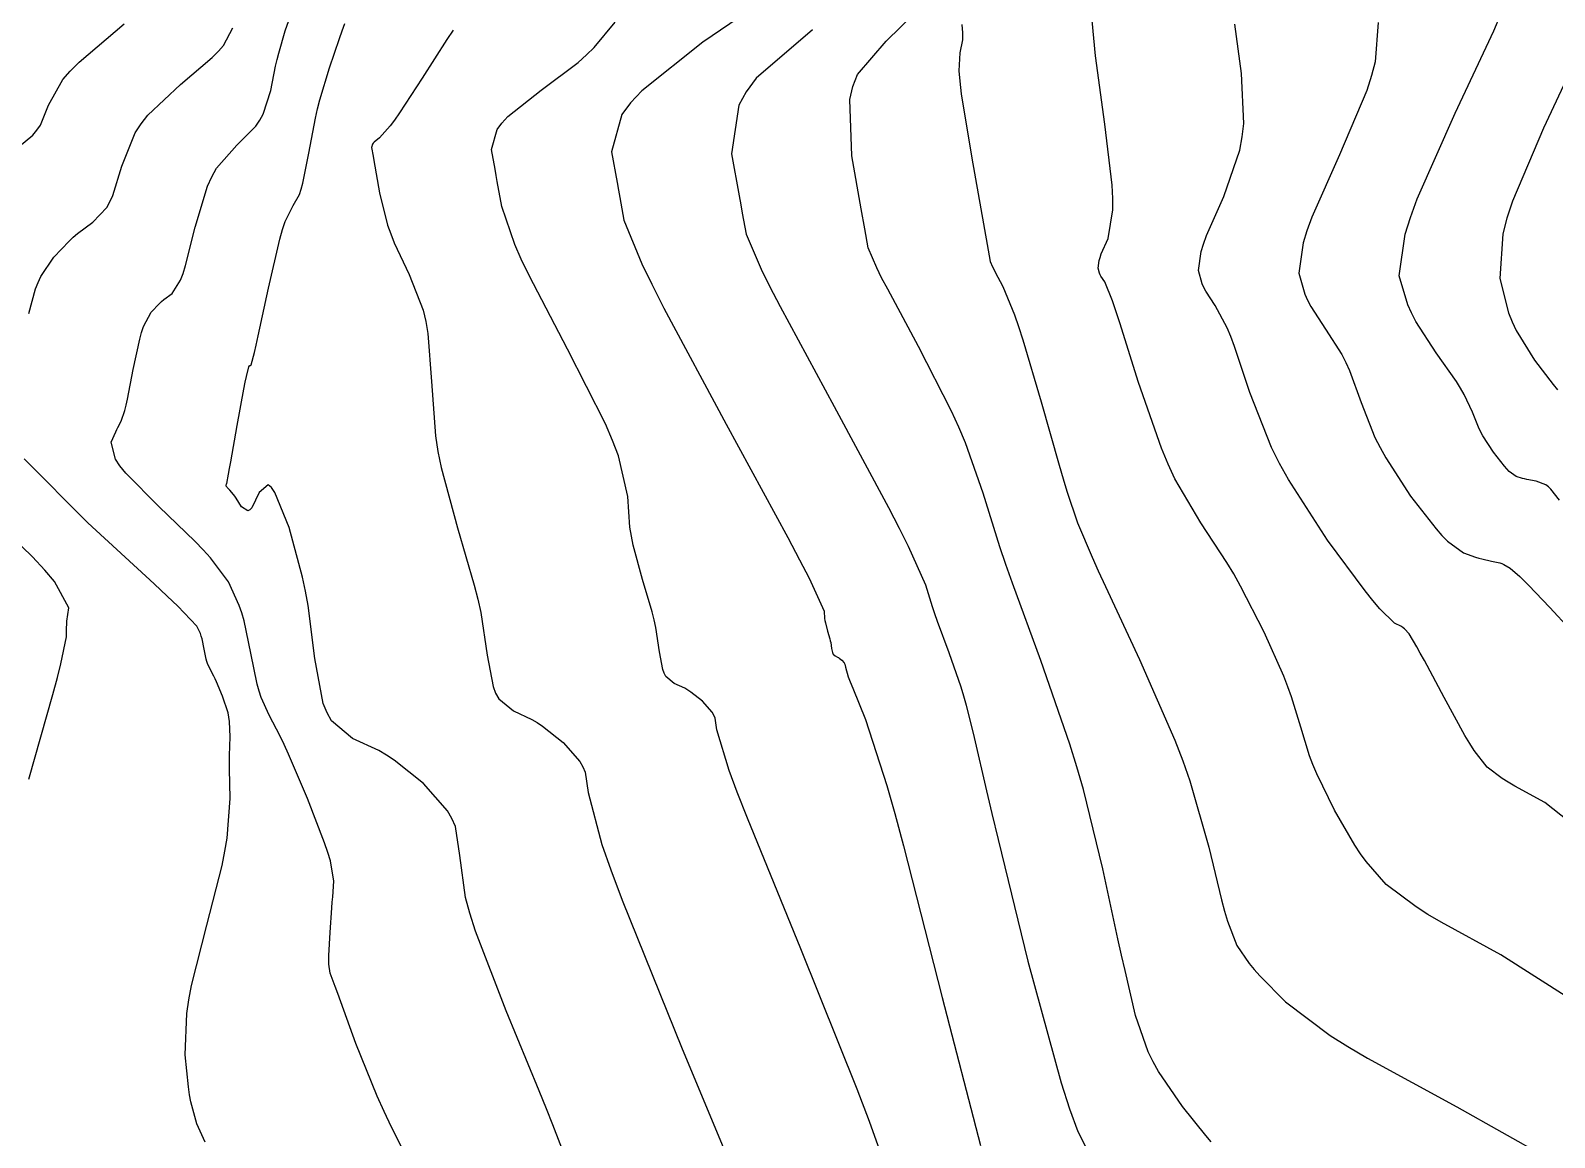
# Model space of a CAD drawing. Header units: metres. Extents: x 837475 to 838479, y 1189012 to 1191015.
# Drawn here: x 837615.7 to 837659, y 1190546.06 to 1190577.53 of the extents above; entities that cross this region are included whole.
import ezdxf

# ---------------------------------------------------------------- set-up
doc = ezdxf.new("R2010")
doc.units = ezdxf.units.M
doc.header["$LTSCALE"] = 0.3
doc.layers.add('COTAS 10', color=1, linetype='Continuous')
doc.layers.add('COTAS INT', color=252, linetype='Continuous')

msp = doc.modelspace()

# ---------------------------------------------------------------- linework, layer by layer
at = {"layer": 'COTAS 10'}
for points in [[(837627.705, 1190577.543), (837627.531, 1190577.277), (837626.829, 1190576.181), (837626.18, 1190575.187), (837626.039, 1190574.986), (837625.916, 1190574.818), (837625.613, 1190574.478), (837625.462, 1190574.358), (837625.435, 1190574.329), (837625.413, 1190574.3), (837625.388, 1190574.208), (837625.432, 1190573.961), (837625.455, 1190573.834), (837625.617, 1190572.922), (837625.846, 1190572.002), (837625.932, 1190571.75), (837626.027, 1190571.498), (837626.455, 1190570.596), (837626.852, 1190569.584), (837626.928, 1190569.262), (837626.989, 1190568.923), (837627.088, 1190567.55), (837627.204, 1190566.008), (837627.275, 1190565.562), (837627.364, 1190565.107), (837627.827, 1190563.398), (837628.306, 1190561.77), (837628.405, 1190561.367), (837628.489, 1190560.985), (837628.671, 1190559.777), (837628.839, 1190558.882), (837628.914, 1190558.697), (837629.001, 1190558.538), (837629.42, 1190558.191), (837629.94, 1190557.95), (837630.091, 1190557.859), (837630.245, 1190557.757), (837630.828, 1190557.297), (837631.304, 1190556.756), (837631.392, 1190556.601), (837631.46, 1190556.446), (837631.545, 1190555.868), (837631.929, 1190554.393), (837632.186, 1190553.672), (837632.508, 1190552.815), (837634.212, 1190548.59), (837635.945, 1190544.425)], [(837642.158, 1190577.699), (837642.173, 1190577.461), (837642.178, 1190577.265), (837642.106, 1190576.899), (837642.07, 1190576.382), (837642.098, 1190576.089), (837642.142, 1190575.732), (837642.439, 1190573.906), (837642.88, 1190571.448), (837642.968, 1190570.961), (837643.029, 1190570.818), (837643.064, 1190570.748), (837643.107, 1190570.666), (837643.326, 1190570.258), (837643.657, 1190569.454), (837643.77, 1190569.122), (837643.892, 1190568.742), (837644.411, 1190566.973), (837644.922, 1190565.18), (837645.039, 1190564.785), (837645.146, 1190564.435), (837645.446, 1190563.535), (837645.858, 1190562.566), (837646.035, 1190562.173), (837646.24, 1190561.724), (837647.21, 1190559.652), (837648.21, 1190557.357), (837648.434, 1190556.768), (837648.636, 1190556.2), (837649.175, 1190554.316), (837649.534, 1190552.822), (837649.623, 1190552.499), (837649.706, 1190552.216), (837649.968, 1190551.52), (837650.321, 1190551.008), (837650.462, 1190550.84), (837650.622, 1190550.661), (837651.357, 1190549.918), (837652.625, 1190548.964), (837653.122, 1190548.652), (837653.681, 1190548.318), (837656.226, 1190546.935), (837658.775, 1190545.501)], [(837659.615, 1190576.738), (837658.68, 1190574.759), (837657.799, 1190572.678), (837657.646, 1190572.194), (837657.531, 1190571.75), (837657.441, 1190570.479), (837657.692, 1190569.509), (837657.793, 1190569.255), (837657.906, 1190569.007), (837658.425, 1190568.161), (837658.957, 1190567.471), (837659.078, 1190567.32)]]:
    msp.add_lwpolyline(points, dxfattribs=at)
at = {"layer": 'COTAS INT'}
for points in [[(837636.602, 1190578.434), (837634.805, 1190577.198), (837633.066, 1190575.816), (837632.749, 1190575.471), (837632.503, 1190575.142), (837632.208, 1190574.087), (837632.365, 1190573.211), (837632.404, 1190572.994), (837632.441, 1190572.789), (837632.557, 1190572.138), (837633.066, 1190570.897), (837633.35, 1190570.32), (837633.696, 1190569.64), (837635.465, 1190566.343), (837637.215, 1190563.118), (837637.548, 1190562.486), (837637.817, 1190561.966), (837638.243, 1190561.027), (837638.259, 1190560.817), (837638.269, 1190560.757), (837638.281, 1190560.695), (837638.344, 1190560.462), (837638.409, 1190560.241), (837638.422, 1190560.186), (837638.434, 1190560.134), (837638.459, 1190559.97), (837638.481, 1190559.848), (837638.492, 1190559.823), (837638.503, 1190559.801), (837638.56, 1190559.754), (837638.631, 1190559.721), (837638.652, 1190559.709), (837638.673, 1190559.695), (837638.752, 1190559.632), (837638.817, 1190559.559), (837638.829, 1190559.538), (837638.838, 1190559.516), (837638.85, 1190559.438), (837638.934, 1190559.16), (837638.989, 1190559.014), (837639.058, 1190558.837), (837639.421, 1190557.946), (837640.031, 1190556.073), (837640.255, 1190555.277), (837640.503, 1190554.36), (837641.599, 1190550.045), (837642.691, 1190545.838)], [(837626.817, 1190544.665), (837625.953, 1190546.357), (837625.743, 1190546.803), (837625.547, 1190547.24), (837624.942, 1190548.74), (837624.513, 1190549.922), (837624.426, 1190550.158), (837624.354, 1190550.354), (837624.21, 1190550.736), (837624.179, 1190550.989), (837624.178, 1190551.105), (837624.179, 1190551.24), (837624.213, 1190551.893), (837624.261, 1190552.592), (837624.273, 1190552.756), (837624.284, 1190552.908), (837624.316, 1190553.352), (837624.218, 1190553.932), (837624.147, 1190554.17), (837624.056, 1190554.441), (837623.568, 1190555.701), (837623.027, 1190556.963), (837622.903, 1190557.237), (837622.79, 1190557.477), (837622.476, 1190558.07), (837622.25, 1190558.569), (837622.193, 1190558.751), (837622.139, 1190558.951), (837621.962, 1190559.832), (837621.766, 1190560.753), (837621.699, 1190560.979), (837621.626, 1190561.192), (837621.32, 1190561.858), (837620.809, 1190562.541), (837620.607, 1190562.766), (837620.38, 1190563.006), (837619.345, 1190564.003), (837618.404, 1190564.95), (837618.237, 1190565.159), (837618.11, 1190565.345), (837617.989, 1190565.827), (837618.121, 1190566.12), (837618.153, 1190566.188), (837618.183, 1190566.249), (837618.277, 1190566.424), (837618.377, 1190566.732), (837618.412, 1190566.878), (837618.45, 1190567.05), (837618.611, 1190567.892), (837618.801, 1190568.76), (837618.856, 1190568.949), (837618.913, 1190569.115), (837619.131, 1190569.528), (837619.36, 1190569.772), (837619.423, 1190569.831), (837619.487, 1190569.887), (837619.719, 1190570.059), (837619.961, 1190570.438), (837620.032, 1190570.625), (837620.104, 1190570.848), (837620.376, 1190571.945), (837620.728, 1190573.111), (837620.851, 1190573.376), (837620.985, 1190573.616), (837621.559, 1190574.276), (837622.1, 1190574.816), (837622.213, 1190574.981), (837622.31, 1190575.152), (837622.529, 1190575.824), (837622.661, 1190576.521), (837622.704, 1190576.707), (837622.75, 1190576.89), (837622.938, 1190577.526), (837623.138, 1190578.112)], [(837639.831, 1190545.698), (837639.532, 1190546.525), (837639.189, 1190547.435), (837637.584, 1190551.427), (837636.067, 1190555.144), (837635.779, 1190555.883), (837635.549, 1190556.495), (837635.197, 1190557.653), (837635.149, 1190557.981), (837635.11, 1190558.07), (837635.061, 1190558.157), (837634.79, 1190558.465), (837634.459, 1190558.726), (837634.371, 1190558.784), (837634.286, 1190558.836), (837633.99, 1190558.973), (837633.752, 1190559.17), (837633.703, 1190559.26), (837633.66, 1190559.365), (837633.565, 1190559.874), (837633.461, 1190560.559), (837633.414, 1190560.776), (837633.357, 1190561.005), (837633.085, 1190561.93), (837632.822, 1190562.901), (837632.772, 1190563.159), (837632.731, 1190563.413), (837632.666, 1190564.289), (837632.403, 1190565.444), (837632.238, 1190565.874), (837632.033, 1190566.351), (837630.96, 1190568.469), (837629.862, 1190570.569), (837629.641, 1190571.035), (837629.456, 1190571.45), (837629.087, 1190572.53), (837628.961, 1190573.235), (837628.929, 1190573.414), (837628.899, 1190573.586), (837628.798, 1190574.148), (837628.958, 1190574.721), (837629.092, 1190574.9), (837629.264, 1190575.087), (837630.209, 1190575.838), (837631.259, 1190576.626), (837631.498, 1190576.837), (837631.714, 1190577.045), (837632.306, 1190577.769)], [(837649.241, 1190545.944), (837649.095, 1190546.119), (837648.424, 1190546.945), (837647.742, 1190547.938), (837647.59, 1190548.217), (837647.454, 1190548.499), (837647.093, 1190549.533), (837646.795, 1190550.809), (837646.698, 1190551.244), (837646.594, 1190551.714), (837646.168, 1190553.704), (837645.612, 1190555.962), (837645.427, 1190556.601), (837645.229, 1190557.245), (837644.401, 1190559.623), (837643.594, 1190561.822), (837643.408, 1190562.354), (837643.239, 1190562.853), (837642.768, 1190564.376), (837642.265, 1190565.81), (837642.076, 1190566.253), (837641.866, 1190566.715), (837640.927, 1190568.55), (837640.052, 1190570.175), (837639.881, 1190570.505), (837639.742, 1190570.783), (837639.497, 1190571.353), (837639.4, 1190571.895), (837639.299, 1190572.462), (837639.029, 1190573.966), (837638.981, 1190575.57), (837639.066, 1190575.94), (837639.193, 1190576.277), (837640.009, 1190577.227), (837640.855, 1190578.055)], [(837659.408, 1190550.022), (837657.476, 1190551.261), (837655.773, 1190552.186), (837655.399, 1190552.409), (837655.067, 1190552.619), (837654.219, 1190553.257), (837653.644, 1190553.913), (837653.484, 1190554.133), (837653.324, 1190554.371), (837652.743, 1190555.369), (837652.243, 1190556.405), (837652.133, 1190556.666), (837652.036, 1190556.917), (837651.789, 1190557.731), (837651.529, 1190558.596), (837651.423, 1190558.879), (837651.303, 1190559.181), (837650.748, 1190560.431), (837650.077, 1190561.741), (837649.883, 1190562.083), (837649.687, 1190562.414), (837648.948, 1190563.533), (837648.213, 1190564.789), (837648.019, 1190565.207), (837647.829, 1190565.655), (837647.176, 1190567.528), (837646.648, 1190569.225), (837646.536, 1190569.564), (837646.44, 1190569.845), (837646.217, 1190570.384), (837646.112, 1190570.546), (837646.09, 1190570.589), (837646.071, 1190570.632), (837646.028, 1190570.78), (837646.057, 1190570.996), (837646.085, 1190571.082), (837646.12, 1190571.179), (837646.316, 1190571.62), (837646.453, 1190572.431), (837646.452, 1190572.76), (837646.434, 1190573.135), (837646.225, 1190574.868), (837645.961, 1190576.81), (837645.908, 1190577.318), (837645.863, 1190577.812)], [(837659.14, 1190564.178), (837658.896, 1190564.496), (837658.825, 1190564.561), (837658.752, 1190564.615), (837658.474, 1190564.726), (837658.21, 1190564.773), (837658.147, 1190564.787), (837658.087, 1190564.802), (837657.904, 1190564.859), (837657.711, 1190565.001), (837657.645, 1190565.069), (837657.573, 1190565.15), (837657.266, 1190565.546), (837656.965, 1190566.01), (837656.897, 1190566.134), (837656.836, 1190566.256), (837656.669, 1190566.679), (837656.434, 1190567.188), (837656.33, 1190567.364), (837656.209, 1190567.555), (837655.632, 1190568.372), (837655.053, 1190569.264), (837654.932, 1190569.502), (837654.827, 1190569.737), (837654.588, 1190570.554), (837654.752, 1190571.747), (837654.902, 1190572.219), (837655.097, 1190572.751), (837656.176, 1190575.185), (837657.27, 1190577.526), (837657.475, 1190577.999)], [(837615.224, 1190574.109), (837615.766, 1190574.559), (837615.881, 1190574.697), (837615.98, 1190574.841), (837616.21, 1190575.411), (837616.618, 1190576.135), (837616.83, 1190576.377), (837617.085, 1190576.636), (837618.363, 1190577.72)], [(837615.649, 1190569.483), (837615.841, 1190570.187), (837615.914, 1190570.365), (837615.996, 1190570.535), (837616.366, 1190571.086), (837616.795, 1190571.544), (837616.915, 1190571.655), (837617.035, 1190571.76), (837617.471, 1190572.084), (837617.864, 1190572.499), (837617.957, 1190572.661), (837618.042, 1190572.844), (837618.293, 1190573.678), (837618.673, 1190574.623), (837618.841, 1190574.877), (837619.035, 1190575.126), (837619.961, 1190575.998), (837620.859, 1190576.76), (837621.036, 1190576.941), (837621.182, 1190577.109), (837621.45, 1190577.605)], [(837631.001, 1190545.223), (837630.537, 1190546.427), (837630.355, 1190546.882), (837630.149, 1190547.39), (837629.211, 1190549.663), (837628.345, 1190551.933), (837628.185, 1190552.439), (837628.06, 1190552.892), (837627.893, 1190554.083), (837627.771, 1190554.91), (837627.673, 1190555.133), (837627.548, 1190555.354), (837626.866, 1190556.129), (837626.032, 1190556.787), (837625.811, 1190556.934), (837625.595, 1190557.065), (837624.85, 1190557.41), (837624.25, 1190557.907), (837624.125, 1190558.134), (837624.018, 1190558.399), (837623.778, 1190559.681), (837623.59, 1190561.187), (837623.515, 1190561.593), (837623.43, 1190561.995), (837623.043, 1190563.408), (837622.638, 1190564.402), (837622.542, 1190564.539), (837622.453, 1190564.616), (837622.191, 1190564.397), (837621.984, 1190563.963), (837621.929, 1190563.906), (837621.877, 1190563.875), (837621.697, 1190563.989), (837621.541, 1190564.24), (837621.504, 1190564.295), (837621.468, 1190564.344), (837621.359, 1190564.47), (837621.285, 1190564.544), (837621.272, 1190564.561), (837621.262, 1190564.575), (837621.253, 1190564.613), (837621.263, 1190564.636), (837621.265, 1190564.641), (837621.268, 1190564.646), (837621.275, 1190564.66), (837621.325, 1190564.918), (837621.354, 1190565.077), (837621.389, 1190565.274), (837621.573, 1190566.302), (837621.76, 1190567.333), (837621.798, 1190567.533), (837621.831, 1190567.695), (837621.897, 1190567.97), (837621.924, 1190567.999), (837621.931, 1190568.006), (837621.939, 1190568.013), (837621.967, 1190568.033), (837622.059, 1190568.378), (837622.107, 1190568.589), (837622.166, 1190568.851), (837622.459, 1190570.212), (837622.783, 1190571.599), (837622.861, 1190571.876), (837622.935, 1190572.107), (837623.157, 1190572.555), (837623.341, 1190572.872), (837623.39, 1190573.02), (837623.439, 1190573.194), (837623.607, 1190574.044), (837623.796, 1190575.037), (837623.857, 1190575.302), (837623.922, 1190575.563), (837624.19, 1190576.471), (837624.476, 1190577.307), (837624.553, 1190577.523), (837624.629, 1190577.732)], [(837637.913, 1190577.554), (837636.317, 1190576.173), (837636.034, 1190575.791), (837635.819, 1190575.408), (837635.618, 1190574.027), (837635.832, 1190572.836), (837635.879, 1190572.574), (837635.921, 1190572.342), (837636.027, 1190571.746), (837636.455, 1190570.747), (837636.698, 1190570.261), (837636.997, 1190569.684), (837638.528, 1190566.842), (837640.074, 1190563.976), (837640.382, 1190563.384), (837640.637, 1190562.878), (837641.125, 1190561.779), (837641.317, 1190561.16), (837641.386, 1190560.957), (837641.461, 1190560.741), (837641.789, 1190559.847), (837642.126, 1190558.88), (837642.206, 1190558.618), (837642.282, 1190558.358), (837642.507, 1190557.44), (837642.857, 1190555.915), (837643.009, 1190555.273), (837643.187, 1190554.535), (837644.03, 1190551.076), (837644.977, 1190547.618), (837645.219, 1190546.881), (837645.453, 1190546.24), (837646.226, 1190544.721)], [(837660.042, 1190554.543), (837658.725, 1190555.587), (837657.866, 1190556.054), (837657.677, 1190556.167), (837657.509, 1190556.273), (837657.081, 1190556.595), (837656.717, 1190557.065), (837656.59, 1190557.264), (837656.452, 1190557.493), (837655.859, 1190558.569), (837655.301, 1190559.62), (837655.185, 1190559.833), (837655.086, 1190560.013), (837654.867, 1190560.384), (837654.737, 1190560.522), (837654.694, 1190560.556), (837654.647, 1190560.587), (837654.452, 1190560.684), (837654.03, 1190561.097), (837653.84, 1190561.328), (837653.618, 1190561.609), (837652.552, 1190563.048), (837651.438, 1190564.768), (837651.186, 1190565.227), (837650.959, 1190565.678), (837650.34, 1190567.245), (837649.91, 1190568.546), (837649.801, 1190568.831), (837649.696, 1190569.082), (837649.355, 1190569.713), (837649.092, 1190570.118), (837649.037, 1190570.227), (837648.99, 1190570.333), (837648.881, 1190570.705), (837648.956, 1190571.247), (837649.024, 1190571.461), (837649.112, 1190571.703), (837649.602, 1190572.809), (837650.059, 1190574.129), (837650.126, 1190574.507), (837650.168, 1190574.889), (837650.105, 1190576.313), (837649.916, 1190577.709)], [(837653.986, 1190577.759), (837653.902, 1190576.643), (837653.801, 1190576.253), (837653.665, 1190575.827), (837652.889, 1190573.997), (837652.104, 1190572.227), (837651.963, 1190571.84), (837651.854, 1190571.497), (837651.734, 1190570.63), (837651.908, 1190570.035), (837651.984, 1190569.864), (837652.073, 1190569.691), (837652.494, 1190569.043), (837652.953, 1190568.318), (837653.066, 1190568.097), (837653.172, 1190567.867), (837653.504, 1190566.962), (837653.897, 1190565.967), (837654.042, 1190565.681), (837654.202, 1190565.389), (837654.909, 1190564.297), (837655.631, 1190563.366), (837655.8, 1190563.176), (837655.957, 1190563.016), (837656.41, 1190562.682), (837656.756, 1190562.56), (837656.844, 1190562.534), (837656.929, 1190562.51), (837657.206, 1190562.451), (837657.444, 1190562.397), (837657.503, 1190562.377), (837657.56, 1190562.354), (837657.741, 1190562.253), (837658.013, 1190562.011), (837658.126, 1190561.899), (837658.256, 1190561.767), (837658.862, 1190561.131), (837659.445, 1190560.508)], [(837620.658, 1190545.932), (837620.424, 1190546.454), (837620.255, 1190547.077), (837620.217, 1190547.283), (837620.183, 1190547.503), (837620.091, 1190548.415), (837620.144, 1190549.591), (837620.201, 1190549.977), (837620.277, 1190550.39), (837620.705, 1190552.099), (837621.14, 1190553.796), (837621.221, 1190554.201), (837621.284, 1190554.577), (837621.367, 1190555.704), (837621.35, 1190556.546), (837621.349, 1190556.743), (837621.35, 1190556.925), (837621.37, 1190557.451), (837621.357, 1190557.887), (837621.337, 1190558.011), (837621.311, 1190558.137), (837621.157, 1190558.606), (837620.982, 1190559.015), (837620.942, 1190559.104), (837620.905, 1190559.182), (837620.803, 1190559.374), (837620.73, 1190559.536), (837620.711, 1190559.595), (837620.694, 1190559.66), (837620.636, 1190559.946), (837620.573, 1190560.244), (837620.551, 1190560.318), (837620.527, 1190560.387), (837620.428, 1190560.603), (837619.886, 1190561.167), (837619.583, 1190561.456), (837619.214, 1190561.803), (837617.33, 1190563.535), (837615.522, 1190565.355)], [(837615.647, 1190556.253), (837616.332, 1190558.658), (837616.462, 1190559.137), (837616.565, 1190559.534), (837616.721, 1190560.294), (837616.721, 1190560.561), (837616.727, 1190560.648), (837616.735, 1190560.74), (837616.784, 1190561.122), (837616.382, 1190561.871), (837616.106, 1190562.196), (837615.758, 1190562.572), (837613.905, 1190564.352)]]:
    msp.add_lwpolyline(points, dxfattribs=at)

doc.saveas('drawing.dxf')
